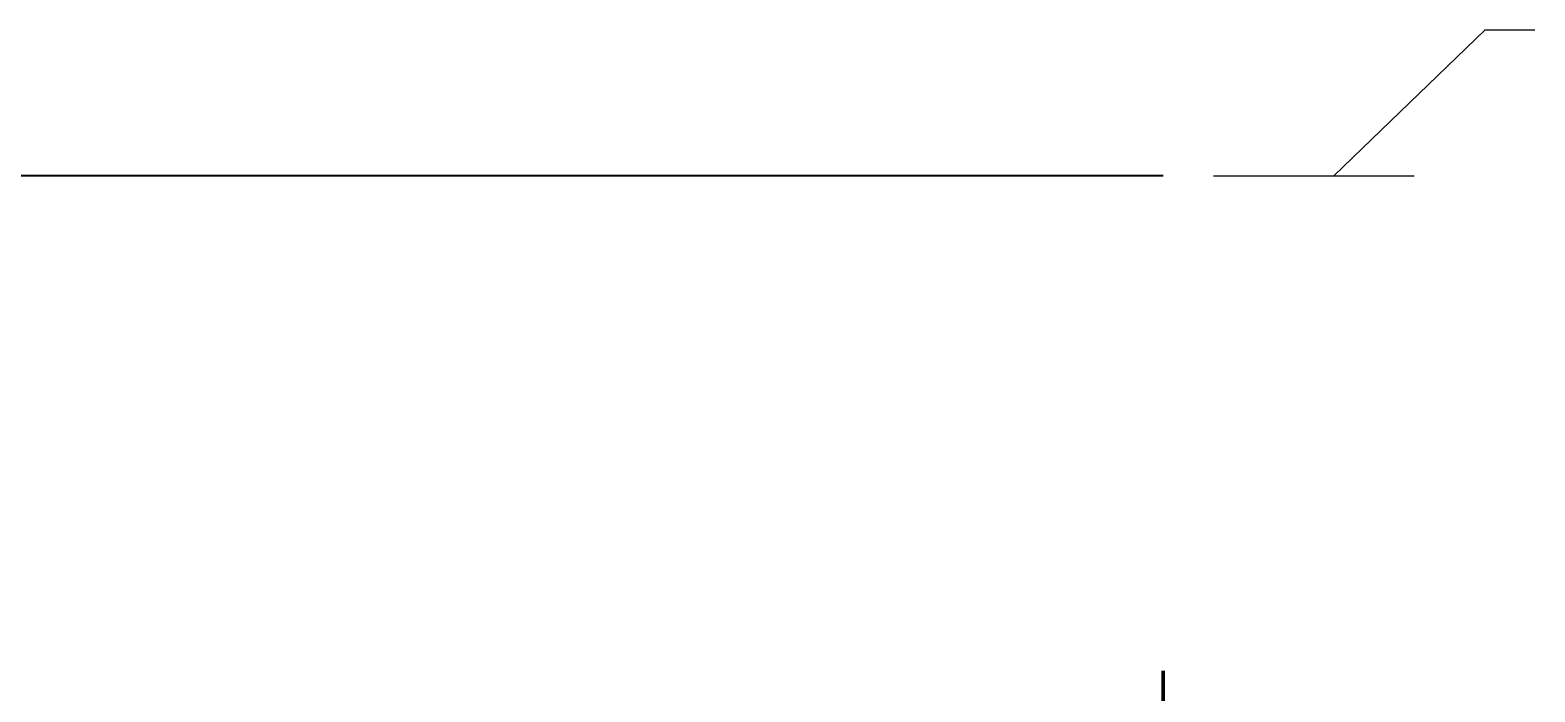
# Model space of a CAD drawing. Header units: millimetres. Extents: x -3973 to 15462, y -2134 to 3606.
# Drawn here: x -2148 to 494, y 2094 to 3256 of the extents above; entities that cross this region are included whole.
import ezdxf

# ---------------------------------------------------------------- set-up
doc = ezdxf.new("R2010")
doc.units = ezdxf.units.MM
doc.linetypes.add('DASH_247_53', pattern=[299.861111, 246.944444, -52.916667])
for name, color, linetype in [('ANNOTATIONS', 7, 'Continuous'), ('DIMENSIONS', 7, 'Continuous'), ('GEOFAB', 5, 'Continuous'), ('LEADERS', 7, 'Continuous')]:
    doc.layers.add(name, color=color, linetype=linetype)
doc.styles.add('ARIAL', font='arial.ttf')
doc.dimstyles.get("Standard").update_dxf_attribs({"dimtxt": 2.5, "dimasz": 2.5, "dimexe": 1.25, "dimexo": 0.625, "dimtad": 1, "dimcen": 2.5, "dimazin": 3, "dimtfac": 1, "dimtmove": 0, "dimatfit": 3})

msp = doc.modelspace()

# ---------------------------------------------------------------- linework, layer by layer
at = {"layer": 'ANNOTATIONS', "lineweight": 20}
msp.add_line((-70.6, 3000), (282.2, 3000), dxfattribs=at)
at = {"layer": 'GEOFAB', "color": 5, "linetype": 'DASH_247_53', "lineweight": 50}
msp.add_line((-158.7, -158.7), (-158.7, 2130.6), dxfattribs=at)
at = {"layer": 'LEADERS', "lineweight": 18}
for p, q in [((405.7, 3255.8), (141.1, 3000)), ((493.9, 3255.8), (405.7, 3255.8))]:
    msp.add_line(p, q, dxfattribs=at)

# ---------------------------------------------------------------- dimensions: what is measured, and where the dimension line sits
at = {"layer": 'DIMENSIONS'}
for base, p1 in [((-3656, 0), (-158.7, 0)), ((-3303.3, 0), (-158.7, 0)), ((-2950.5, 0), (-158.7, 0)), ((-2597.7, 1560), (-158.7, 1560))]:
    msp.add_linear_dim(base=base, p1=p1, p2=(-158.7, 3000), angle=90, dimstyle='Standard', override={"dimtxt": 101.035556, "dimasz": 79.375, "dimexe": 52.916667, "dimexo": 0, "dimgap": 44.097222, "dimtad": 1, "dimtih": 0, "dimtoh": 0, "dimdec": 0, "dimtxsty": 'ARIAL', "dimclrd": 7, "dimclre": 7, "dimclrt": 7}, dxfattribs=at).render()

doc.saveas('drawing.dxf')
